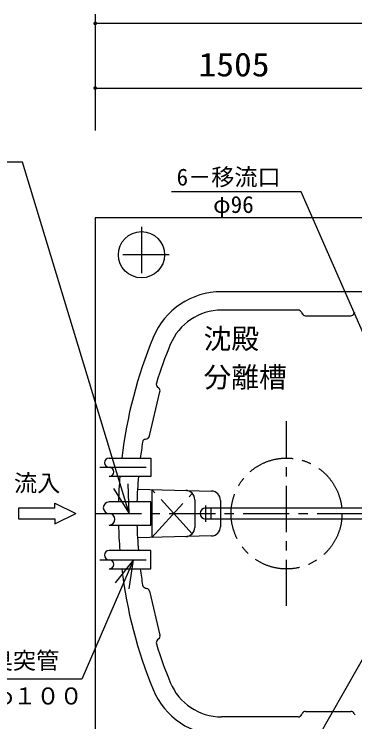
# Model space of a CAD drawing. Units: millimetres, scale not verified. Extents: x -14850 to 14850, y -10500 to 10500.
# Drawn here: x -11013 to -9170, y -710 to 3118 of the extents above; entities that cross this region are included whole.
import ezdxf
from ezdxf.enums import TextEntityAlignment as Align

# ---------------------------------------------------------------- set-up
doc = ezdxf.new("R2010")
doc.units = ezdxf.units.MM
doc.header["$LTSCALE"] = 50
doc.linetypes.add('CHAIN1', pattern=[8, 5, -1, 1, -1])
doc.layers.add('0-0_躯体', color=3, linetype='Continuous', lineweight=25)
doc.layers.add('0-2_製作', color=5, linetype='Continuous', lineweight=25)
doc.styles.add('ＭＳ ゴシック', font='')
doc.styles.get('ＭＳ ゴシック').set_extended_font_data('MS Gothic')

msp = doc.modelspace()

# ---------------------------------------------------------------- linework, layer by layer
at = {"layer": '0-0_躯体'}
for p, q in [((-10967.8, 2317), (-11414.88, 2317)), ((-10390.08, 417), (-10967.8, 2317)), ((-9460.5, 2157.61), (-10160.67, 2157.61)), ((-8738.83, 512.2), (-9460.5, 2157.61)), ((-6533.98, 1617), (-9890.63, 1617)), ((-9476.34, 1517), (-9890.63, 1517)), ((-9458.45, 1505.94), (-9454.51, 1498.05)), ((-9173.45, 1498.05), (-9169.51, 1505.94)), ((-9436.62, 1487), (-9191.34, 1487)), ((-10279.97, 836.8), (-10224.05, 1075.62)), ((-10230.74, 1095.56), (-10236.81, 1100.61)), ((-10302.49, 820.07), (-10294.81, 821.9)), ((-10345.36, 548.76), (-9944.97, 538.27)), ((-10268.51, 546.74), (-10268.51, 287.25)), ((-10791.76, 473.25), (-10679.26, 417)), ((-10791.76, 445.12), (-10791.76, 473.25)), ((-10035.58, 491.94), (-10035.58, 342.06)), ((-9896.28, 488.29), (-9896.28, 345.71)), ((-10791.76, 445.12), (-10988.63, 445.12)), ((-10988.63, 445.12), (-10988.63, 388.87)), ((-9976.12, 447), (-6908.98, 447)), ((-9948.12, 447), (-9948.12, 387)), ((-10988.63, 388.87), (-10791.76, 388.87)), ((-6908.98, 387), (-9976.12, 387)), ((-10498.98, 354.5), (-10273.58, 354.5)), ((-9944.97, 295.72), (-10345.36, 285.24)), ((-10366.1, 167), (-10646.68, -478.38)), ((-8820.49, 170.31), (-9690.44, -1356.01)), ((-10302.49, 13.92), (-10294.81, 12.09)), ((-10279.97, -2.8), (-10224.05, -241.62)), ((-10230.74, -261.56), (-10236.81, -266.61)), ((-10646.68, -478.38), (-11362.16, -478.38)), ((-9476.34, -683), (-9890.63, -683)), ((-9458.45, -671.95), (-9454.51, -664.06)), ((-9436.62, -653), (-9191.34, -653)), ((-9173.45, -664.06), (-9169.51, -671.95))]:
    msp.add_line(p, q, dxfattribs=at)
at = {"layer": '0-0_躯体', "color": 2}
for p, q in [((-10573.98, 2017), (-10573.98, -1183)), ((-5373.98, 2017), (-10573.98, 2017))]:
    msp.add_line(p, q, dxfattribs=at)
at = {"layer": '0-0_躯体', "color": 2, "linetype": 'CHAIN1'}
for p, q in [((-10323.98, 1967), (-10323.98, 1667)), ((-10173.98, 1817), (-10473.98, 1817))]:
    msp.add_line(p, q, dxfattribs=at)
at = {"layer": '0-0_躯体', "linetype": 'CHAIN1'}
for p, q in [((-9538.98, -83), (-9538.98, 917)), ((-10548.98, 667), (-10259.71, 667)), ((-10049.01, 307.96), (-10268.51, 546.74)), ((-10268.51, 287.25), (-10049.01, 526.03)), ((-9976.12, 372.93), (-9976.12, 460.18)), ((-10573.98, 417), (-5373.98, 417)), ((-10548.98, 167), (-10259.71, 167))]:
    msp.add_line(p, q, dxfattribs=at)
at = {"layer": '0-0_躯体'}
for points in [[(-10498.98, 717), (-10273.58, 717), (-10273.58, 617), (-10498.98, 617)], [(-10474.66, 552.81), (-10390.08, 417), (-10395.42, 576.91)], [(-10273.58, 354.5), (-10273.58, 479.5), (-10498.98, 479.5)], [(-10791.76, 388.87), (-10791.76, 360.75), (-10679.26, 417)], [(-10498.98, 117), (-10273.58, 117), (-10273.58, 217), (-10498.98, 217)], [(-10389.75, 8.75), (-10366.1, 167), (-10465.7, 41.77)]]:
    msp.add_lwpolyline(points, dxfattribs=at)
at = {"layer": '0-0_躯体', "color": 2}
msp.add_circle((-10323.98, 1817), 125, dxfattribs=at)
at = {"layer": '0-0_躯体', "linetype": 'CHAIN1'}
msp.add_circle((-9538.98, 417), 300, dxfattribs=at)
at = {"layer": '0-0_躯体'}
for centre, radius, start, end in [((-9890.63, 1217), 400, 90, 157.6073), ((-9890.63, 1217), 300, 90, 157.6073), ((-9476.34, 1497), 20, 26.56505, 90), ((-9436.62, 1507), 20, 206.56503, 270), ((-9191.34, 1507), 20, 270, 333.43494), ((-7948.98, 417), 2500, 157.6073, 173.10789), ((-7948.98, 417), 2400, 157.6073, 162.92087), ((-10224.02, 1115.98), 20, 162.92087, 230.25755), ((-10243.53, 1080.18), 20, 346.8226, 50.25755), ((-10297.86, 800.62), 20, 103.38763, 170.72433), ((-10299.44, 841.36), 20, 283.38765, 346.8226), ((-7948.98, 417), 2400, 170.72435, 172.81923), ((-10498.98, 692), 25, 90, 270), ((-10498.98, 642), 25, 270, 90), ((-7948.98, 417), 2500, 175.41142, 178.56744), ((-7948.98, 417), 2400, 175.2198, 178.50775), ((-10085.58, 491.94), 50, 0, 88.49998), ((-9946.28, 488.29), 50, 0, 88.49998), ((-10498.98, 448.25), 31.25, 90, 270), ((-9976.12, 417), 30, 90, 270), ((-10498.98, 385.75), 31.25, 270, 90), ((-7948.98, 417), 2500, 181.43253, 184.58855), ((-7948.98, 417), 2400, 181.49223, 184.78018), ((-9946.28, 345.71), 50, 271.5, 0), ((-10085.58, 342.06), 50, 271.5, 0), ((-10498.98, 192), 25, 90, 270), ((-10498.98, 142), 25, 270, 90), ((-7948.98, 417), 2500, 186.89207, 202.39267), ((-7948.98, 417), 2400, 187.18076, 189.27563), ((-10297.86, 33.38), 20, 189.27563, 256.61234), ((-10299.44, -7.36), 20, 13.17738, 76.61234), ((-10224.02, -281.99), 20, 129.74243, 197.07912), ((-10243.53, -246.18), 20, 309.74243, 13.17738), ((-7948.98, 417), 2400, 197.07912, 202.39268), ((-9890.63, -383), 300, 202.39265, 269.99997), ((-9890.63, -383), 400, 202.39265, 269.99997), ((-9476.34, -663), 20, 270, 333.43494), ((-9436.62, -673), 20, 90, 153.43494), ((-9191.34, -673), 20, 26.56505, 90)]:
    msp.add_arc(centre, radius, start, end, dxfattribs=at)
at = {"layer": '0-2_製作', "color": 2}
for p, q in [((-10573.98, 3118.17), (-10573.98, 2488.67)), ((-5373.98, 3068.17), (-10573.98, 3068.17)), ((-10573.98, 2718.17), (-9068.98, 2718.17))]:
    msp.add_line(p, q, dxfattribs=at)
at = {"layer": '0-2_製作'}
for points in [[(-10582.43, 3073.52), (-10583.98, 3068.17), (-10583.96, 3068.79)], [(-10582.43, 3073.52), (-10573.98, 3068.17), (-10583.98, 3068.17)], [(-10573.98, 3068.17), (-10583.9, 3066.91), (-10583.98, 3068.17)], [(-10582.43, 3073.52), (-10583.96, 3068.79), (-10583.03, 3072.42)], [(-10583.03, 3072.42), (-10583.96, 3068.79), (-10583.81, 3070.04)], [(-10573.98, 3068.17), (-10583.67, 3065.68), (-10583.9, 3066.91)], [(-10583.03, 3072.42), (-10583.81, 3070.04), (-10583.49, 3071.26)], [(-10573.98, 3068.17), (-10583.28, 3064.48), (-10583.67, 3065.68)], [(-10573.98, 3068.17), (-10582.75, 3063.35), (-10583.28, 3064.48)], [(-10573.98, 3068.17), (-10582.07, 3062.29), (-10582.75, 3063.35)], [(-10581.69, 3074.54), (-10573.98, 3068.17), (-10582.43, 3073.52)], [(-10573.98, 3068.17), (-10581.27, 3061.32), (-10582.07, 3062.29)], [(-10580.83, 3075.45), (-10573.98, 3068.17), (-10581.69, 3074.54)], [(-10573.98, 3068.17), (-10580.36, 3060.46), (-10581.27, 3061.32)], [(-10579.86, 3076.26), (-10573.98, 3068.17), (-10580.83, 3075.45)], [(-10573.98, 3068.17), (-10579.34, 3059.72), (-10580.36, 3060.46)], [(-10578.8, 3076.93), (-10573.98, 3068.17), (-10579.86, 3076.26)], [(-10573.98, 3068.17), (-10578.24, 3059.12), (-10579.34, 3059.72)], [(-10577.66, 3077.46), (-10573.98, 3068.17), (-10578.8, 3076.93)], [(-10573.98, 3068.17), (-10577.07, 3058.65), (-10578.24, 3059.12)], [(-10576.47, 3077.85), (-10573.98, 3068.17), (-10577.66, 3077.46)], [(-10573.98, 3068.17), (-10575.86, 3058.34), (-10577.07, 3058.65)], [(-10575.24, 3078.09), (-10573.98, 3068.17), (-10576.47, 3077.85)], [(-10573.98, 3058.17), (-10575.86, 3058.34), (-10573.98, 3068.17)], [(-10573.98, 3078.17), (-10573.98, 3068.17), (-10575.24, 3078.09)], [(-10573.35, 3078.15), (-10573.98, 3068.17), (-10573.98, 3078.17)], [(-10572.11, 3077.99), (-10573.98, 3068.17), (-10573.35, 3078.15)], [(-10570.89, 3077.68), (-10573.98, 3068.17), (-10572.11, 3077.99)], [(-10570.89, 3077.68), (-10563.98, 3068.17), (-10573.98, 3068.17)], [(-10563.98, 3068.17), (-10573.98, 3058.17), (-10573.98, 3068.17)], [(-10563.98, 3068.17), (-10572.73, 3058.24), (-10573.98, 3058.17)], [(-10563.98, 3068.17), (-10571.5, 3058.48), (-10572.73, 3058.24)], [(-10563.98, 3068.17), (-10570.3, 3058.87), (-10571.5, 3058.48)], [(-10569.72, 3077.21), (-10563.98, 3068.17), (-10570.89, 3077.68)], [(-10563.98, 3068.17), (-10569.17, 3059.4), (-10570.3, 3058.87)], [(-10568.62, 3076.61), (-10563.98, 3068.17), (-10569.72, 3077.21)], [(-10563.98, 3068.17), (-10568.1, 3060.07), (-10569.17, 3059.4)], [(-10567.61, 3075.87), (-10563.98, 3068.17), (-10568.62, 3076.61)], [(-10563.98, 3068.17), (-10567.14, 3060.88), (-10568.1, 3060.07)], [(-10566.69, 3075.01), (-10563.98, 3068.17), (-10567.61, 3075.87)], [(-10563.98, 3068.17), (-10566.28, 3061.79), (-10567.14, 3060.88)], [(-10565.89, 3074.04), (-10563.98, 3068.17), (-10566.69, 3075.01)], [(-10563.98, 3068.17), (-10565.54, 3062.81), (-10566.28, 3061.79)], [(-10565.22, 3072.98), (-10563.98, 3068.17), (-10565.89, 3074.04)], [(-10563.98, 3068.17), (-10564.93, 3063.91), (-10565.54, 3062.81)], [(-10564.68, 3071.85), (-10563.98, 3068.17), (-10565.22, 3072.98)], [(-10564, 3067.54), (-10564.93, 3063.91), (-10563.98, 3068.17)], [(-10564.16, 3066.29), (-10564.93, 3063.91), (-10564, 3067.54)], [(-10564.16, 3066.29), (-10564.47, 3065.07), (-10564.93, 3063.91)], [(-10564.3, 3070.65), (-10563.98, 3068.17), (-10564.68, 3071.85)], [(-10564.06, 3069.42), (-10563.98, 3068.17), (-10564.3, 3070.65)], [(-10573.98, 3058.17), (-10574.61, 3058.18), (-10575.86, 3058.34)], [(-10582.43, 2723.52), (-10583.98, 2718.17), (-10583.96, 2718.79)], [(-10582.43, 2723.52), (-10573.98, 2718.17), (-10583.98, 2718.17)], [(-10573.98, 2718.17), (-10583.9, 2716.91), (-10583.98, 2718.17)], [(-10582.43, 2723.52), (-10583.96, 2718.79), (-10583.03, 2722.42)], [(-10583.03, 2722.42), (-10583.96, 2718.79), (-10583.81, 2720.04)], [(-10573.98, 2718.17), (-10583.67, 2715.68), (-10583.9, 2716.91)], [(-10583.03, 2722.42), (-10583.81, 2720.04), (-10583.49, 2721.26)], [(-10573.98, 2718.17), (-10583.28, 2714.48), (-10583.67, 2715.68)], [(-10573.98, 2718.17), (-10582.75, 2713.35), (-10583.28, 2714.48)], [(-10573.98, 2718.17), (-10582.07, 2712.29), (-10582.75, 2713.35)], [(-10581.69, 2724.54), (-10573.98, 2718.17), (-10582.43, 2723.52)], [(-10573.98, 2718.17), (-10581.27, 2711.32), (-10582.07, 2712.29)], [(-10580.83, 2725.45), (-10573.98, 2718.17), (-10581.69, 2724.54)], [(-10573.98, 2718.17), (-10580.36, 2710.46), (-10581.27, 2711.32)], [(-10579.86, 2726.26), (-10573.98, 2718.17), (-10580.83, 2725.45)], [(-10573.98, 2718.17), (-10579.34, 2709.72), (-10580.36, 2710.46)], [(-10578.8, 2726.93), (-10573.98, 2718.17), (-10579.86, 2726.26)], [(-10573.98, 2718.17), (-10578.24, 2709.12), (-10579.34, 2709.72)], [(-10577.66, 2727.46), (-10573.98, 2718.17), (-10578.8, 2726.93)], [(-10573.98, 2718.17), (-10577.07, 2708.65), (-10578.24, 2709.12)], [(-10576.47, 2727.85), (-10573.98, 2718.17), (-10577.66, 2727.46)], [(-10573.98, 2718.17), (-10575.86, 2708.34), (-10577.07, 2708.65)], [(-10575.24, 2728.09), (-10573.98, 2718.17), (-10576.47, 2727.85)], [(-10573.98, 2708.17), (-10575.86, 2708.34), (-10573.98, 2718.17)], [(-10573.98, 2728.17), (-10573.98, 2718.17), (-10575.24, 2728.09)], [(-10573.35, 2728.15), (-10573.98, 2718.17), (-10573.98, 2728.17)], [(-10572.11, 2727.99), (-10573.98, 2718.17), (-10573.35, 2728.15)], [(-10570.89, 2727.68), (-10573.98, 2718.17), (-10572.11, 2727.99)], [(-10570.89, 2727.68), (-10563.98, 2718.17), (-10573.98, 2718.17)], [(-10563.98, 2718.17), (-10573.98, 2708.17), (-10573.98, 2718.17)], [(-10563.98, 2718.17), (-10572.73, 2708.24), (-10573.98, 2708.17)], [(-10563.98, 2718.17), (-10571.5, 2708.48), (-10572.73, 2708.24)], [(-10563.98, 2718.17), (-10570.3, 2708.87), (-10571.5, 2708.48)], [(-10569.72, 2727.21), (-10563.98, 2718.17), (-10570.89, 2727.68)], [(-10563.98, 2718.17), (-10569.17, 2709.4), (-10570.3, 2708.87)], [(-10568.62, 2726.61), (-10563.98, 2718.17), (-10569.72, 2727.21)], [(-10563.98, 2718.17), (-10568.1, 2710.07), (-10569.17, 2709.4)], [(-10567.61, 2725.87), (-10563.98, 2718.17), (-10568.62, 2726.61)], [(-10563.98, 2718.17), (-10567.14, 2710.88), (-10568.1, 2710.07)], [(-10566.69, 2725.01), (-10563.98, 2718.17), (-10567.61, 2725.87)], [(-10563.98, 2718.17), (-10566.28, 2711.79), (-10567.14, 2710.88)], [(-10565.89, 2724.04), (-10563.98, 2718.17), (-10566.69, 2725.01)], [(-10563.98, 2718.17), (-10565.54, 2712.81), (-10566.28, 2711.79)], [(-10565.22, 2722.98), (-10563.98, 2718.17), (-10565.89, 2724.04)], [(-10563.98, 2718.17), (-10564.93, 2713.91), (-10565.54, 2712.81)], [(-10564.68, 2721.85), (-10563.98, 2718.17), (-10565.22, 2722.98)], [(-10564, 2717.54), (-10564.93, 2713.91), (-10563.98, 2718.17)], [(-10564.3, 2720.65), (-10563.98, 2718.17), (-10564.68, 2721.85)], [(-10564.06, 2719.42), (-10563.98, 2718.17), (-10564.3, 2720.65)], [(-10573.98, 2708.17), (-10574.61, 2708.18), (-10575.86, 2708.34)], [(-10564.16, 2716.29), (-10564.93, 2713.91), (-10564, 2717.54)], [(-10564.16, 2716.29), (-10564.47, 2715.07), (-10564.93, 2713.91)]]:
    msp.add_solid(points, dxfattribs=at)

# ---------------------------------------------------------------- texts
at = {"layer": '0-0_躯体', "color": 4, "style": 'ＭＳ ゴシック'}
for s, height, p in [('\u30006－移流口\u3000', 91.79, (-10259.15, 2163.72)), ('\u3000\u3000φ96', 91.79, (-10186.72, 2015.24)), ('沈殿', 110, (-9987.88, 1274.41)), ('分離槽', 110, (-9987.88, 1066.41)), ('流入', 91.79, (-11013.55, 508.04)), ('\u3000\u3000臭突管\u3000\u3000', 91.79, (-11394.91, -451.52)), ('２－φ１００', 91.79, (-11362.62, -643.26))]:
    msp.add_text(s, height=height, dxfattribs=at).set_placement(p, align=Align.BOTTOM_LEFT)
at = {"layer": '0-2_製作', "color": 4, "style": 'ＭＳ ゴシック', "width": 1.1}
msp.add_text('1505', height=128.4, dxfattribs=at).set_placement((-10015.23, 2743.17), align=Align.BOTTOM_LEFT)

doc.saveas('drawing.dxf')
